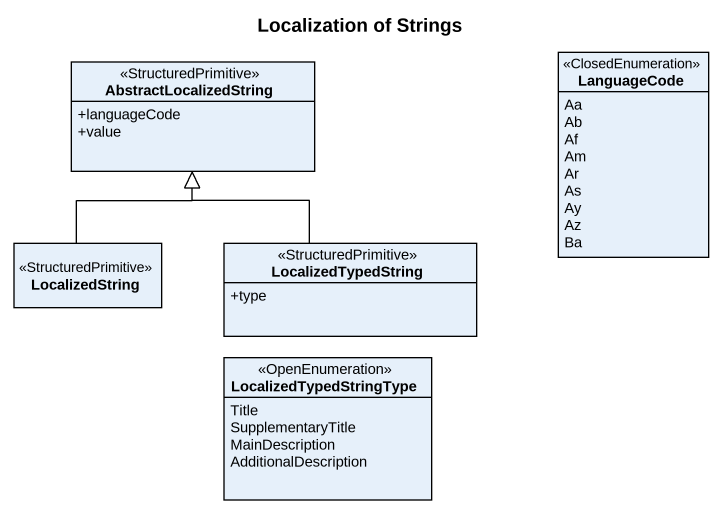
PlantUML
@startuml
title Localization of Strings
hide circle
hide empty members
skinparam classAttributeIconSize 0
class AbstractLocalizedString <<StructuredPrimitive>> {
  +languageCode
  +value
}
enum LanguageCode <<ClosedEnumeration>> {
  Aa
  Ab
  Af
  Am
  Ar
  As
  Ay
  Az
  Ba
}
class LocalizedString <<StructuredPrimitive>>
class LocalizedTypedString <<StructuredPrimitive>> {
  +type
}
enum LocalizedTypedStringType <<OpenEnumeration>> {
  Title
  SupplementaryTitle
  MainDescription
  AdditionalDescription
}
LocalizedString -up-|> AbstractLocalizedString
LocalizedTypedString -up-|> AbstractLocalizedString
@enduml
